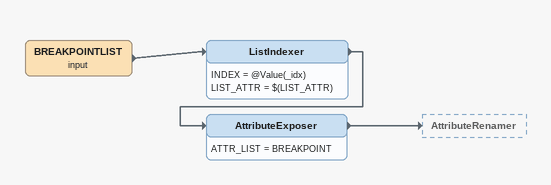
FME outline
BREAKPOINTLIST (input)
    -> ListIndexer
ListIndexer
    INDEX = @Value(_idx)
    LIST_ATTR = $(LIST_ATTR)
    -> AttributeExposer
AttributeExposer
    ATTR_LIST = BREAKPOINT
    -> AttributeRenamer
